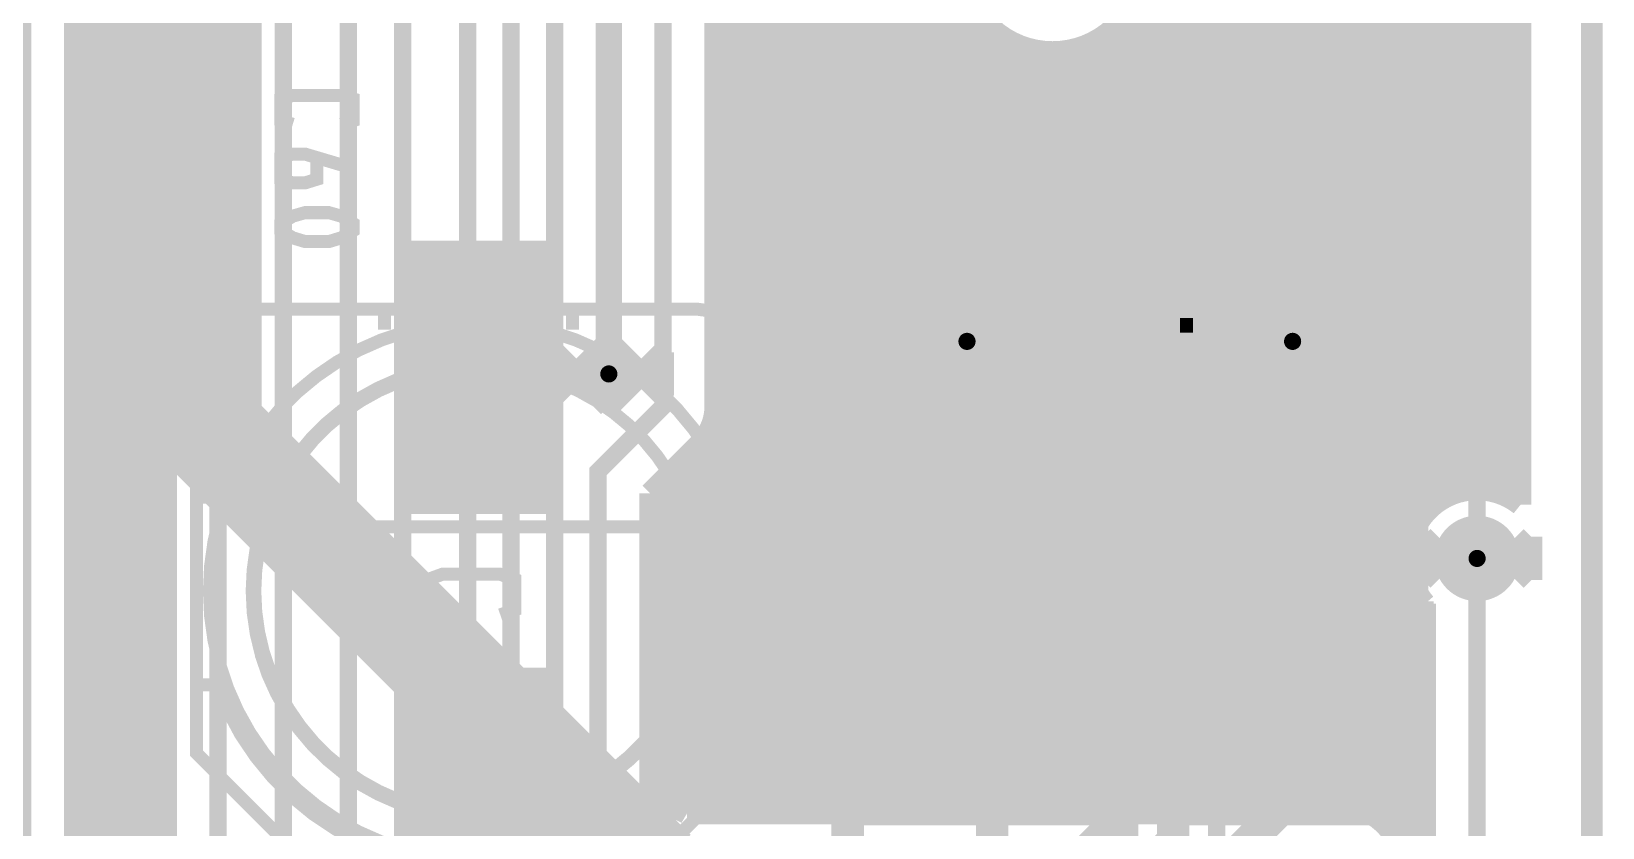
# Model space of a CAD drawing. Extents: x -10 to 131, y -93 to 209.
# Drawn here: x 112.24 to 130.63, y 100.1 to 109.42 of the extents above; entities that cross this region are included whole.
import ezdxf

# ---------------------------------------------------------------- set-up
doc = ezdxf.new("R2010")
doc.units = 0
doc.header["$MEASUREMENT"] = 0
doc.layers.get('0').update_dxf_attribs({"linetype": 'CONTINUOUS'})
for name, color, linetype in [('22-303-0_ASB', 7, 'CONTINUOUS'), ('22-303-0_AST', 7, 'CONTINUOUS'), ('22-303-0_BOT', 2, 'CONTINUOUS'), ('22-303-0_DRD', 6, 'CONTINUOUS'), ('22-303-0_DRL', 1, 'CONTINUOUS'), ('22-303-0_GND', 3, 'CONTINUOUS'), ('22-303-0_IN1', 10, 'CONTINUOUS'), ('22-303-0_SMT', 9, 'CONTINUOUS'), ('22-303-0_SPT', 11, 'CONTINUOUS'), ('22-303-0_SST', 8, 'CONTINUOUS'), ('22-303-0_TOP', 15, 'CONTINUOUS'), ('THRUHOLE_TAP', 2, 'CONTINUOUS')]:
    doc.layers.add(name, color=color, linetype=linetype)

# ---------------------------------------------------------------- blocks, each defined once
blk = doc.blocks.new('ROUND_70')
at = {"const_width": 0.29972}
blk.add_lwpolyline([(-0.14986, 0, 1), (0.14986, 0, 1)], format="xyb", close=True, dxfattribs=at)
blk = doc.blocks.new('ROUND_117')
at = {"const_width": 0.10033}
blk.add_lwpolyline([(-0.050164, 0, 1), (0.050164, 0, 1)], format="xyb", close=True, dxfattribs=at)
blk = doc.blocks.new('ROUND_100')
at = {"const_width": 0.50038}
blk.add_lwpolyline([(-0.25019, 0, 1), (0.25019, 0, 1)], format="xyb", close=True, dxfattribs=at)
blk = doc.blocks.new('ROUND_101')
at = {"const_width": 0.0635}
blk.add_lwpolyline([(-0.03175, 0, 1), (0.03175, 0, 1)], format="xyb", close=True, dxfattribs=at)
blk = doc.blocks.new('RECTANGLE_7')
blk.add_solid([(0.8001, 1.6002), (0.8001, -1.6002), (-0.8001, 1.6002), (-0.8001, -1.6002)])
blk = doc.blocks.new('RECTANGLE_8')
blk.add_solid([(0.9017, 0.508), (0.9017, -0.508), (-0.9017, 0.508), (-0.9017, -0.508)])
blk = doc.blocks.new('ROUND_108')
at = {"const_width": 0.10033}
blk.add_lwpolyline([(-0.050164, 0, 1), (0.050164, 0, 1)], format="xyb", close=True, dxfattribs=at)

msp = doc.modelspace()

# ---------------------------------------------------------------- linework, layer by layer
at = {"layer": '22-303-0_ASB', "const_width": 0.254}
msp.add_lwpolyline([(111.00054, 208.99374), (111.00054, 198.99376), (116.0018, 198.99376), (116.0018, 208.99374), (130.50012, 208.99374), (130.50012, -31.00578), (-9.4996, -31.00578), (-9.4996, 208.99374), (111.00054, 208.99374)], dxfattribs=at)
at = {"layer": '22-303-0_AST'}
for points, const_width in [([(111.00054, 208.99374), (111.00054, 198.99376), (116.0018, 198.99376), (116.0018, 208.99374), (130.50012, 208.99374), (130.50012, -31.00578), (-9.4996, -31.00578), (-9.4996, 208.99374), (111.00054, 208.99374)], 0.254), ([(117.80012, 106.16946), (117.80012, 106.51998), (117.14988, 106.51998), (117.14988, 106.16946), (117.80012, 106.16946), (118.57482, 106.16946), (118.57482, 105.92816)], 0.1524), ([(114.97564, 106.16946), (116.37518, 106.16946), (117.14988, 106.16946)], 0.1524), ([(116.37518, 106.16946), (116.37518, 105.92816)], 0.1524), ([(117.475, 106.0196), (117.475, 105.51922)], 0.1524), ([(119.97436, 106.16946), (118.57482, 106.16946)], 0.1524), ([(121.793, 105.537), (121.793, 100.203), (124.587, 100.203), (124.587, 105.537), (121.793, 105.537)], 0.1524), ([(125.603, 105.537), (125.603, 100.203), (128.397, 100.203), (128.397, 105.537), (125.603, 105.537)], 0.1524), ([(114.17554, 101.77018), (114.17554, 103.96982), (114.17554, 105.36936)], 0.1524), ([(120.77446, 101.77018), (120.77446, 103.96982), (120.77446, 105.36936)], 0.1524), ([(123.39066, 104.07396), (123.39066, 103.71836), (123.56084, 103.59898), (123.72848, 103.59898), (123.89866, 103.71836), (123.89866, 104.07396), (122.88266, 104.07396)], 0.1524), ([(114.41684, 103.96982), (114.17554, 103.96982)], 0.1524), ([(120.77446, 103.96982), (120.53316, 103.96982)], 0.1524), ([(126.81966, 103.81996), (126.81966, 103.46436), (126.98984, 103.34498), (127.15748, 103.34498), (127.32766, 103.46436), (127.32766, 103.81996), (126.31166, 103.81996)], 0.1524), ([(120.01754, 103.6193), (114.93246, 103.6193)], 0.1524), ([(123.39066, 103.77678), (122.88266, 103.59898)], 0.1524), ([(126.81966, 103.52278), (126.31166, 103.34498)], 0.1524), ([(117.05082, 102.5906), (116.88318, 102.64902), (116.88318, 103.00462), (117.05082, 103.06558), (117.729, 103.06558), (117.89918, 103.00462), (117.89918, 102.64902), (117.729, 102.5906)], 0.1524), ([(122.88266, 103.11638), (123.89866, 102.76078), (123.89866, 103.23576)], 0.1524), ([(126.31166, 102.86238), (127.32766, 102.50678), (127.32766, 102.98176)], 0.1524), ([(122.88266, 101.92258), (122.88266, 102.39756), (123.56084, 101.92258), (123.72848, 101.92258), (123.89866, 101.981), (123.89866, 102.3366), (123.72848, 102.39756)], 0.1524), ([(117.39118, 102.16642), (117.39118, 101.81082), (117.221, 101.7524), (117.05082, 101.7524), (116.88318, 101.81082), (116.88318, 102.16642), (117.05082, 102.22738), (117.221, 102.22738), (117.89918, 101.98862)], 0.1524), ([(126.31166, 101.78796), (126.31166, 102.02418)], 0.1524), ([(126.31166, 101.9048), (127.32766, 101.9048), (127.15748, 102.02418)], 0.1524), ([(114.41684, 101.77018), (114.17554, 101.77018), (114.17554, 100.97008), (115.57508, 99.57054), (116.37518, 99.57054)], 0.1524), ([(118.57482, 99.57054), (119.37492, 99.57054), (120.77446, 100.97008), (120.77446, 101.77018), (120.53316, 101.77018)], 0.1524), ([(116.88318, 101.21138), (117.05082, 101.32822), (117.221, 101.38918), (117.55882, 101.38918), (117.729, 101.32822), (117.89918, 101.21138), (117.89918, 101.092), (117.729, 100.97262), (117.55882, 100.9142), (117.221, 100.9142), (117.05082, 100.97262), (116.88318, 101.092), (116.88318, 101.21138)], 0.1524), ([(117.475, 99.7204), (117.475, 100.22078)], 0.1524)]:
    msp.add_lwpolyline(points, dxfattribs=dict(at, const_width=const_width))
at = {"layer": '22-303-0_AST', "const_width": 0.1524}
for points in [[(114.97564, 106.16946, 0.4142136), (114.17554, 105.36936)], [(117.475, 106.0196, 0.4142136), (114.3254, 102.87)], [(120.6246, 102.87, 0.4142136), (117.475, 106.0196)], [(120.77446, 105.36936, 0.4142136), (119.97436, 106.16946)], [(117.475, 105.51922, 0.4142136), (114.82578, 102.87)], [(117.475, 105.48874, 0.4142136), (114.85626, 102.87)], [(120.09374, 102.87, 0.4142136), (117.475, 105.48874)], [(120.12422, 102.87, 0.0717708), (120.01617, 103.61889)], [(114.3254, 102.87, 0.4142136), (117.475, 99.7204)], [(114.82578, 102.87, 0.0717709), (114.93383, 102.1211)], [(114.85626, 102.87, 0.4142136), (117.475, 100.25126)], [(117.475, 100.25126, 0.4142136), (120.09374, 102.87)], [(117.475, 99.7204, 0.4142136), (120.6246, 102.87)], [(117.475, 100.22078, 0.4142136), (120.12422, 102.87)], [(114.93246, 102.1207, 0.3325565), (117.475, 100.21824)], [(117.475, 100.22078, 0.3325564), (120.01754, 102.1207)], [(114.41684, 101.77018, 0.2237066), (116.37518, 99.81184)], [(118.57482, 99.81184, 0.2237066), (120.53316, 101.77018)]]:
    msp.add_lwpolyline(points, format="xyb", dxfattribs=at)
at = {"layer": '22-303-0_BOT'}
for points, const_width in [([(129.667, 136.06018), (129.667, 103.87838)], 0.254), ([(119.253, 131.826), (117.348, 131.826), (116.586, 131.064), (116.586, 130.683), (115.443, 129.54), (115.443, 127.127), (112.141, 123.825), (112.141, 95.885), (111.76, 95.504)], 0.2032), ([(115.189, 99.06), (115.189, 110.617), (115.316, 110.744), (115.316, 122.682), (116.078, 123.444), (116.078, 124.968), (115.951, 125.095), (115.951, 128.016), (119.126, 131.191), (120.015, 131.191), (120.142, 131.064)], 0.2032), ([(116.586, 97.663), (116.586, 125.603), (116.459, 125.73), (116.459, 127.508), (119.507, 130.556)], 0.2032), ([(129.4384, 130.24866), (129.4384, 104.00792)], 0.254), ([(127.1524, 129.89814), (127.1524, 100.2919)], 0.254), ([(126.6952, 129.6924), (126.6952, 100.2665)], 0.254), ([(126.9238, 129.8448), (126.9238, 100.2665)], 0.254), ([(127.381, 129.71526), (127.381, 100.36556)], 0.254), ([(126.238, 129.63144), (126.238, 100.2665)], 0.254), ([(126.4666, 129.62636), (126.4666, 100.2665)], 0.254), ([(127.6096, 129.63652), (127.6096, 100.3681)], 0.254), ([(118.999, 124.714), (118.999, 126.111), (118.618, 126.492), (118.11, 126.492), (117.729, 126.111), (117.729, 125.603), (117.348, 125.222), (117.348, 93.98), (117.221, 93.853)], 0.2032), ([(118.364, 125.857), (118.364, 124.714), (117.856, 124.206), (117.856, 90.932), (115.316, 88.392)], 0.2032), ([(122.047, 85.471), (118.364, 89.154), (118.364, 123.19), (120.396, 125.222)], 0.2032), ([(123.0376, 124.968), (123.0376, 100.2919)], 0.254), ([(122.809, 124.7394), (122.809, 100.36556)], 0.254), ([(113.665, 124.4854), (113.665, 95.7707)], 0.254), ([(113.4364, 124.2568), (113.4364, 93.9927)], 0.254), ([(113.2078, 124.0282), (113.2078, 93.88348)], 0.254), ([(112.9792, 123.7996), (112.9792, 93.64472)], 0.254), ([(114.427, 95.504), (114.427, 122.809), (115.443, 123.825)], 0.2032), ([(112.7506, 123.571), (112.7506, 88.9889)], 0.254), ([(112.7506, 123.571), (112.7506, 95.885)], 0.254), ([(126.0094, 123.36018), (126.0094, 100.2665)], 0.254), ([(125.7808, 123.14174), (125.7808, 100.2665)], 0.254), ([(118.9736, 122.936), (118.9736, 105.22966)], 0.254), ([(125.3236, 123.01728), (125.3236, 100.2665)], 0.254), ([(125.5522, 123.04268), (125.5522, 100.2665)], 0.254), ([(113.8174, 122.809), (113.8174, 96.03232)], 0.254), ([(121.92, 122.301), (119.634, 120.015), (119.634, 105.029), (118.872, 104.267), (118.872, 92.202), (119.507, 91.567)], 0.2032), ([(122.5804, 121.83618), (122.5804, 100.3681)], 0.254), ([(122.3518, 121.61774), (122.3518, 100.3046)], 0.254), ([(121.8946, 121.412), (121.8946, 100.2665)], 0.254), ([(122.1232, 121.51868), (122.1232, 100.2665)], 0.254), ([(115.951, 121.285), (115.951, 98.425), (115.443, 97.917), (115.443, 92.71)], 0.2032), ([(121.666, 121.1834), (121.666, 100.2665)], 0.254), ([(121.4374, 120.9548), (121.4374, 100.2665)], 0.254), ([(121.2088, 120.7262), (121.2088, 100.2665)], 0.254), ([(120.9802, 120.4976), (120.9802, 100.2665)], 0.254), ([(120.7516, 120.269), (120.7516, 100.2665)], 0.254), ([(119.0244, 120.015), (119.0244, 105.28046)], 0.254), ([(120.523, 120.0404), (120.523, 100.2665)], 0.254), ([(120.2436, 119.761), (120.2436, 105.029)], 0.254), ([(120.2944, 119.8118), (120.2944, 100.2665)], 0.254), ([(127.8382, 113.49228), (127.8382, 100.3046)], 0.254), ([(129.2098, 113.49228), (129.2098, 104.05618)], 0.254), ([(128.0668, 113.25352), (128.0668, 100.14966)], 0.254), ([(128.2954, 113.1443), (128.2954, 99.74834)], 0.254), ([(128.7526, 113.1443), (128.7526, 103.9495)], 0.254), ([(128.9812, 113.25352), (128.9812, 104.0384)], 0.254), ([(128.524, 113.11128), (128.524, 103.74884)], 0.254), ([(123.2662, 109.72038), (123.2662, 100.2665)], 0.254), ([(125.095, 109.68736), (125.095, 100.2665)], 0.254), ([(113.8174, 109.3216), (112.7506, 109.3216)], 0.254), ([(119.0244, 109.3216), (118.9736, 109.3216)], 0.254), ([(123.65736, 109.3216), (120.2436, 109.3216)], 0.254), ([(123.4948, 109.43844), (123.4948, 100.2665)], 0.254), ([(123.7234, 109.28604), (123.7234, 100.2665)], 0.254), ([(124.6378, 109.27588), (124.6378, 100.2665)], 0.254), ([(129.667, 109.3216), (124.72162, 109.3216)], 0.254), ([(124.8664, 109.4232), (124.8664, 100.2665)], 0.254), ([(113.8174, 109.093), (112.7506, 109.093)], 0.254), ([(119.0244, 109.093), (118.9736, 109.093)], 0.254), ([(129.667, 109.093), (120.2436, 109.093)], 0.254), ([(123.952, 109.20476), (123.952, 100.2665)], 0.254), ([(124.1806, 109.17682), (124.1806, 100.2665)], 0.254), ([(124.4092, 109.19968), (124.4092, 100.2665)], 0.254), ([(113.8174, 108.8644), (112.7506, 108.8644)], 0.254), ([(119.0244, 108.8644), (118.9736, 108.8644)], 0.254), ([(129.667, 108.8644), (120.2436, 108.8644)], 0.254), ([(113.8174, 108.6358), (112.7506, 108.6358)], 0.254), ([(119.0244, 108.6358), (118.9736, 108.6358)], 0.254), ([(129.667, 108.6358), (120.2436, 108.6358)], 0.254), ([(113.8174, 108.4072), (112.7506, 108.4072)], 0.254), ([(119.0244, 108.4072), (118.9736, 108.4072)], 0.254), ([(129.667, 108.4072), (120.2436, 108.4072)], 0.254), ([(113.8174, 108.1786), (112.7506, 108.1786)], 0.254), ([(119.0244, 108.1786), (118.9736, 108.1786)], 0.254), ([(129.667, 108.1786), (120.2436, 108.1786)], 0.254), ([(113.8174, 107.95), (112.7506, 107.95)], 0.254), ([(119.0244, 107.95), (118.9736, 107.95)], 0.254), ([(129.667, 107.95), (120.2436, 107.95)], 0.254), ([(113.8174, 107.7214), (112.7506, 107.7214)], 0.254), ([(119.0244, 107.7214), (118.9736, 107.7214)], 0.254), ([(129.667, 107.7214), (120.2436, 107.7214)], 0.254), ([(113.8174, 107.4928), (112.7506, 107.4928)], 0.254), ([(119.0244, 107.4928), (118.9736, 107.4928)], 0.254), ([(129.667, 107.4928), (120.2436, 107.4928)], 0.254), ([(113.8174, 107.2642), (112.7506, 107.2642)], 0.254), ([(119.0244, 107.2642), (118.9736, 107.2642)], 0.254), ([(129.667, 107.2642), (120.2436, 107.2642)], 0.254), ([(113.8174, 107.0356), (112.7506, 107.0356)], 0.254), ([(119.0244, 107.0356), (118.9736, 107.0356)], 0.254), ([(129.667, 107.0356), (120.2436, 107.0356)], 0.254), ([(113.8174, 106.807), (112.7506, 106.807)], 0.254), ([(119.0244, 106.807), (118.9736, 106.807)], 0.254), ([(129.667, 106.807), (120.2436, 106.807)], 0.254), ([(113.8174, 106.5784), (112.7506, 106.5784)], 0.254), ([(119.0244, 106.5784), (118.9736, 106.5784)], 0.254), ([(129.667, 106.5784), (120.2436, 106.5784)], 0.254), ([(113.8174, 106.3498), (112.7506, 106.3498)], 0.254), ([(119.0244, 106.3498), (118.9736, 106.3498)], 0.254), ([(129.667, 106.3498), (120.2436, 106.3498)], 0.254), ([(113.8174, 106.1212), (112.7506, 106.1212)], 0.254), ([(119.0244, 106.1212), (118.9736, 106.1212)], 0.254), ([(129.667, 106.1212), (120.2436, 106.1212)], 0.254), ([(113.8174, 105.8926), (112.7506, 105.8926)], 0.254), ([(119.0244, 105.8926), (118.9736, 105.8926)], 0.254), ([(129.667, 105.8926), (120.2436, 105.8926)], 0.254), ([(113.8174, 105.664), (112.7506, 105.664)], 0.254), ([(119.0244, 105.664), (118.9736, 105.664)], 0.254), ([(129.667, 105.664), (120.2436, 105.664)], 0.254), ([(113.8174, 105.4354), (112.7506, 105.4354)], 0.254), ([(119.0244, 105.4354), (118.9736, 105.4354)], 0.254), ([(129.667, 105.4354), (120.2436, 105.4354)], 0.254), ([(119.0244, 105.28046), (118.9736, 105.22966)], 0.254), ([(113.8174, 105.2068), (112.7506, 105.2068)], 0.254), ([(129.667, 105.2068), (120.2436, 105.2068)], 0.254), ([(113.8174, 104.9782), (112.7506, 104.9782)], 0.254), ([(129.667, 104.9782), (120.24106, 104.9782)], 0.254), ([(113.8174, 104.7496), (112.7506, 104.7496)], 0.254), ([(129.667, 104.7496), (120.17502, 104.7496)], 0.254), ([(113.8174, 104.521), (112.7506, 104.521)], 0.254), ([(120.0658, 104.5972), (119.4816, 104.013)], 0.254), ([(129.667, 104.521), (119.98706, 104.521)], 0.254), ([(120.0658, 104.5972), (120.0658, 100.2665)], 0.254), ([(119.8372, 104.3686), (119.8372, 100.3046)], 0.254), ([(113.8174, 104.2924), (112.7506, 104.2924)], 0.254), ([(119.6086, 104.14), (119.6086, 100.3681)], 0.254), ([(129.667, 104.2924), (119.75846, 104.2924)], 0.254), ([(113.8174, 104.0638), (112.7506, 104.0638)], 0.254), ([(119.4816, 104.013), (119.4816, 100.37572)], 0.254), ([(129.667, 104.0638), (119.52986, 104.0638)], 0.254), ([(113.8174, 103.8352), (112.7506, 103.8352)], 0.254), ([(128.6002, 103.8352), (119.4816, 103.8352)], 0.254), ([(113.8174, 103.6066), (112.7506, 103.6066)], 0.254), ([(128.43256, 103.6066), (119.4816, 103.6066)], 0.254), ([(113.8174, 103.378), (112.7506, 103.378)], 0.254), ([(128.36144, 103.378), (119.4816, 103.378)], 0.254), ([(124.079, 82.423), (127.889, 82.423), (128.524, 83.058), (128.524, 86.868), (129.667, 88.011), (129.667, 97.663), (129.159, 98.171), (129.159, 103.251)], 0.2032), ([(113.8174, 103.1494), (112.7506, 103.1494)], 0.254), ([(128.35636, 103.1494), (119.4816, 103.1494)], 0.254), ([(113.8174, 102.9208), (112.7506, 102.9208)], 0.254), ([(128.4224, 102.9208), (119.4816, 102.9208)], 0.254), ([(113.8174, 102.6922), (112.7506, 102.6922)], 0.254), ([(128.5494, 102.6922), (119.4816, 102.6922)], 0.254), ([(128.524, 102.75062), (128.524, 87.72906)], 0.254), ([(128.5494, 102.72014), (128.5494, 98.171)], 0.254), ([(113.8174, 102.4636), (112.7506, 102.4636)], 0.254), ([(128.5494, 102.4636), (119.4816, 102.4636)], 0.254), ([(113.8174, 102.235), (112.7506, 102.235)], 0.254), ([(128.5494, 102.235), (119.4816, 102.235)], 0.254), ([(113.8174, 102.0064), (112.7506, 102.0064)], 0.254), ([(128.5494, 102.0064), (119.4816, 102.0064)], 0.254), ([(113.8174, 101.7778), (112.7506, 101.7778)], 0.254), ([(128.5494, 101.7778), (119.4816, 101.7778)], 0.254), ([(113.8174, 101.5492), (112.7506, 101.5492)], 0.254), ([(128.5494, 101.5492), (119.4816, 101.5492)], 0.254), ([(113.8174, 101.3206), (112.7506, 101.3206)], 0.254), ([(128.5494, 101.3206), (119.4816, 101.3206)], 0.254), ([(113.8174, 101.092), (112.7506, 101.092)], 0.254), ([(128.5494, 101.092), (119.4816, 101.092)], 0.254), ([(113.8174, 100.8634), (112.7506, 100.8634)], 0.254), ([(128.5494, 100.8634), (119.4816, 100.8634)], 0.254), ([(113.8174, 100.6348), (112.7506, 100.6348)], 0.254), ([(128.5494, 100.6348), (119.4816, 100.6348)], 0.254), ([(113.8174, 100.4062), (112.7506, 100.4062)], 0.254), ([(128.5494, 100.4062), (119.4816, 100.4062)], 0.254), ([(119.507, 100.37572), (119.48161, 100.37532)], 0.254), ([(119.507, 100.37572), (119.48161, 100.37532)], 0.254), ([(119.507, 100.37572), (119.48161, 100.37532)], 0.254), ([(122.2756, 100.2665), (119.9134, 100.2665)], 0.254), ([(127.1016, 100.2665), (123.0884, 100.2665)], 0.254), ([(113.8174, 100.1776), (112.7506, 100.1776)], 0.254), ([(128.5494, 100.1776), (128.03632, 100.1776)], 0.254)]:
    msp.add_lwpolyline(points, dxfattribs=dict(at, const_width=const_width))
at = {"layer": '22-303-0_BOT', "const_width": 0.254}
for points in [[(123.13158, 110.236, 0.4142136), (124.19076, 109.17682)], [(124.19076, 109.17682, 0.4142136), (125.24994, 110.236)], [(120.0658, 104.5972, 0.1989124), (120.24466, 105.029)], [(129.159, 104.05872, 0.4142136), (128.35128, 103.251)], [(129.667, 103.87838, 0.1718209), (129.159, 104.05826)], [(128.35128, 103.251, 0.181057), (128.54987, 102.72055)], [(119.9134, 100.2665, 0.1325032), (119.507, 100.37612)], [(119.9134, 100.2665, 0.1325032), (119.507, 100.37612)], [(119.9134, 100.2665, 0.1325032), (119.507, 100.37612)], [(122.682, 100.37572, 0.1325033), (122.2758, 100.26615)], [(122.682, 100.37572, 0.1325033), (122.2758, 100.26615)], [(123.0884, 100.2665, 0.1325032), (122.682, 100.37612)], [(123.0884, 100.2665, 0.1325032), (122.682, 100.37612)], [(127.508, 100.37572, 0.1325033), (127.1018, 100.26615)], [(128.31572, 99.568, 0.4142136), (127.508, 100.37572)]]:
    msp.add_lwpolyline(points, format="xyb", dxfattribs=at)
at = {"layer": '22-303-0_DRD', "const_width": 0.254}
for points in [[(111.00054, 208.99374), (111.00054, 198.99376), (116.0018, 198.99376), (116.0018, 208.99374), (130.50012, 208.99374), (130.50012, -31.00578), (-9.4996, -31.00578), (-9.4996, 208.99374), (111.00054, 208.99374)], [(122.555, 105.537), (123.19, 106.172)], [(122.555, 105.537), (123.19, 106.172)], [(123.19, 106.172), (123.825, 105.537)], [(123.19, 106.172), (123.825, 105.537)], [(126.365, 105.537), (127, 106.172)], [(126.365, 105.537), (127, 106.172)], [(127, 106.172), (127.635, 105.537)], [(127, 106.172), (127.635, 105.537)], [(122.555, 106.045), (122.555, 105.537)], [(123.19, 105.41), (122.555, 106.045)], [(122.555, 106.045), (122.555, 105.537)], [(123.19, 105.41), (122.555, 106.045)], [(123.825, 106.045), (123.19, 105.41)], [(123.825, 106.045), (123.19, 105.41)], [(123.825, 105.537), (123.825, 106.045)], [(123.825, 105.537), (123.825, 106.045)], [(126.365, 106.045), (126.365, 105.537)], [(127, 105.41), (126.365, 106.045)], [(126.365, 106.045), (126.365, 105.537)], [(127, 105.41), (126.365, 106.045)], [(127.635, 106.045), (127, 105.41)], [(127.635, 106.045), (127, 105.41)], [(127.635, 105.537), (127.635, 106.045)], [(127.635, 105.537), (127.635, 106.045)], [(118.364, 105.156), (118.999, 105.791)], [(118.364, 105.156), (118.999, 105.791)], [(118.364, 105.156), (118.999, 105.791)], [(118.999, 105.791), (119.634, 105.156)], [(118.999, 105.791), (119.634, 105.156)], [(118.999, 105.791), (119.634, 105.156)], [(118.364, 105.664), (118.364, 105.156)], [(118.999, 105.029), (118.364, 105.664)], [(118.364, 105.664), (118.364, 105.156)], [(118.999, 105.029), (118.364, 105.664)], [(118.364, 105.664), (118.364, 105.156)], [(118.999, 105.029), (118.364, 105.664)], [(119.634, 105.664), (118.999, 105.029)], [(119.634, 105.664), (118.999, 105.029)], [(119.634, 105.664), (118.999, 105.029)], [(119.634, 105.156), (119.634, 105.664)], [(119.634, 105.156), (119.634, 105.664)], [(119.634, 105.156), (119.634, 105.664)], [(128.524, 102.997), (129.159, 103.632)], [(129.159, 103.632), (129.794, 102.997)], [(128.524, 103.505), (128.524, 102.997)], [(129.159, 102.87), (128.524, 103.505)], [(129.794, 103.505), (129.159, 102.87)], [(129.794, 102.997), (129.794, 103.505)]]:
    msp.add_lwpolyline(points, dxfattribs=at)
at = {"layer": '22-303-0_DRL', "const_width": 0.254}
msp.add_lwpolyline([(111.00054, 208.99374), (111.00054, 198.99376), (116.0018, 198.99376), (116.0018, 208.99374), (130.50012, 208.99374), (130.50012, -31.00578), (-9.4996, -31.00578), (-9.4996, 208.99374), (111.00054, 208.99374)], dxfattribs=at)
at = {"layer": '22-303-0_GND', "const_width": 0.254}
msp.add_lwpolyline([(111.00054, 208.99374), (111.00054, 198.99376), (116.0018, 198.99376), (116.0018, 208.99374), (130.50012, 208.99374), (130.50012, -31.00578), (-9.4996, -31.00578), (-9.4996, 208.99374), (111.00054, 208.99374)], dxfattribs=at)
at = {"layer": '22-303-0_IN1'}
for points, const_width in [([(124.841, 157.734), (124.841, 155.067), (123.698, 153.924), (123.698, 153.416), (124.587, 152.527), (124.587, 138.557), (124.206, 138.176), (124.206, 120.65), (125.603, 119.253), (125.603, 85.852), (124.968, 85.217), (124.968, 83.82), (125.222, 83.566), (125.222, 81.915), (124.46, 81.153), (124.46, 62.103)], 0.2032), ([(119.507, 99.568), (114.3, 104.775), (114.3, 131.191), (115.57, 132.461), (115.57, 137.414), (114.173, 138.811), (114.173, 147.193), (115.062, 148.082), (115.062, 156.718)], 1.27), ([(115.062, 156.718), (115.062, 148.082), (114.173, 147.193), (114.173, 138.811), (115.57, 137.414), (115.57, 132.461), (114.3, 131.191), (114.3, 104.775), (119.507, 99.568)], 1.27), ([(126.365, 89.535), (126.873, 90.043), (126.873, 95.377), (126.111, 96.139), (126.111, 119.38), (124.714, 120.777), (124.714, 137.668), (125.095, 138.049), (125.095, 152.908), (124.333, 153.67)], 0.2032), ([(123.952, 146.05), (123.952, 139.192), (123.317, 138.557), (123.317, 118.618), (125.095, 116.84), (125.095, 85.979), (124.46, 85.344), (124.46, 83.312), (124.714, 83.058), (124.714, 82.042), (123.952, 81.28), (123.952, 61.976), (124.333, 61.595), (124.333, 47.879)], 0.2032), ([(129.159, 103.251), (129.159, 129.921), (128.651, 130.429)], 0.2032), ([(119.507, 99.568), (118.364, 98.425), (118.364, 86.487), (119.888, 84.963)], 1.27)]:
    msp.add_lwpolyline(points, dxfattribs=dict(at, const_width=const_width))
at = {"layer": '22-303-0_SST', "const_width": 0.1524}
for points in [[(115.30076, 108.331), (115.16106, 108.37418), (115.16106, 108.62818), (115.30076, 108.66882), (115.86718, 108.66882), (116.00688, 108.62818), (116.00688, 108.37418), (115.86718, 108.331)], [(115.5827, 107.94238), (115.5827, 107.68838), (115.443, 107.6452), (115.30076, 107.6452), (115.16106, 107.68838), (115.16106, 107.94238), (115.30076, 107.98302), (115.443, 107.98302), (116.00688, 107.81538)], [(122.24512, 107.6452), (122.24512, 107.3912), (122.38482, 107.30738), (122.52706, 107.30738), (122.66676, 107.3912), (122.66676, 107.6452), (121.82094, 107.6452)], [(126.18212, 107.5182), (126.18212, 107.2642), (126.32182, 107.18038), (126.46406, 107.18038), (126.60376, 107.2642), (126.60376, 107.5182), (125.75794, 107.5182)], [(115.16106, 107.17022), (115.30076, 107.25658), (115.443, 107.29722), (115.72494, 107.29722), (115.86718, 107.25658), (116.00688, 107.17022), (116.00688, 107.0864), (115.86718, 107.00258), (115.72494, 106.9594), (115.443, 106.9594), (115.30076, 107.00258), (115.16106, 107.0864), (115.16106, 107.17022)], [(122.24512, 107.43438), (121.82094, 107.30738)], [(126.18212, 107.30738), (125.75794, 107.18038)], [(121.82094, 106.87558), (122.66676, 106.62158), (122.66676, 106.9594)], [(125.75794, 106.74858), (126.60376, 106.49458), (126.60376, 106.8324)], [(117.80012, 106.16946), (117.80012, 106.51998), (117.14988, 106.51998), (117.14988, 106.16946), (117.80012, 106.16946), (118.57482, 106.16946), (118.57482, 105.92816)], [(121.82094, 105.93578), (121.82094, 106.2736), (122.38482, 105.93578), (122.52706, 105.93578), (122.66676, 105.97896), (122.66676, 106.23296), (122.52706, 106.2736)], [(114.97564, 106.16946), (116.37518, 106.16946), (117.14988, 106.16946)], [(116.37518, 106.16946), (116.37518, 105.92816)], [(117.475, 106.0196), (117.475, 105.51922)], [(119.97436, 106.16946), (118.57482, 106.16946)], [(125.75794, 105.8926), (125.75794, 106.06278)], [(125.75794, 105.97896), (126.60376, 105.97896), (126.46406, 106.06278)], [(121.793, 105.537), (124.587, 105.537), (124.587, 100.203), (121.793, 100.203), (121.793, 105.537)], [(125.603, 105.537), (128.397, 105.537), (128.397, 100.203), (125.603, 100.203), (125.603, 105.537)], [(114.17554, 101.77018), (114.17554, 103.96982), (114.17554, 105.36936)], [(120.77446, 101.77018), (120.77446, 103.96982), (120.77446, 105.36936)], [(114.41684, 103.96982), (114.17554, 103.96982)], [(120.77446, 103.96982), (120.53316, 103.96982)], [(120.01754, 103.6193), (114.93246, 103.6193)], [(114.41684, 101.77018), (114.17554, 101.77018), (114.17554, 100.97008), (115.57508, 99.57054), (116.37518, 99.57054)], [(118.57482, 99.57054), (119.37492, 99.57054), (120.77446, 100.97008), (120.77446, 101.77018), (120.53316, 101.77018)], [(117.475, 99.7204), (117.475, 100.22078)]]:
    msp.add_lwpolyline(points, dxfattribs=at)
for points in [[(114.97564, 106.16946, 0.4142136), (114.17554, 105.36936)], [(117.475, 106.0196, 0.4142136), (114.3254, 102.87)], [(120.6246, 102.87, 0.4142136), (117.475, 106.0196)], [(120.77446, 105.36936, 0.4142136), (119.97436, 106.16946)], [(117.475, 105.51922, 0.4142136), (114.82578, 102.87)], [(117.475, 105.48874, 0.4142136), (114.85626, 102.87)], [(120.09374, 102.87, 0.4142136), (117.475, 105.48874)], [(120.12422, 102.87, 0.0717708), (120.01617, 103.61889)], [(114.3254, 102.87, 0.4142136), (117.475, 99.7204)], [(114.82578, 102.87, 0.0717709), (114.93383, 102.1211)], [(114.85626, 102.87, 0.4142136), (117.475, 100.25126)], [(117.475, 100.25126, 0.4142136), (120.09374, 102.87)], [(117.475, 99.7204, 0.4142136), (120.6246, 102.87)], [(117.475, 100.22078, 0.4142136), (120.12422, 102.87)], [(114.93246, 102.1207, 0.3325565), (117.475, 100.21824)], [(117.475, 100.22078, 0.3325564), (120.01754, 102.1207)], [(114.41684, 101.77018, 0.2237066), (116.37518, 99.81184)], [(118.57482, 99.81184, 0.2237066), (120.53316, 101.77018)]]:
    msp.add_lwpolyline(points, format="xyb", dxfattribs=at)
at = {"layer": '22-303-0_TOP'}
for points, const_width in [([(124.94006, 115.93576), (127.90424, 115.93576), (129.413, 114.427), (129.413, 110.109), (128.397, 109.093), (128.397, 99.441), (127.508, 98.552), (127.254, 98.552), (126.73584, 98.03384), (126.73584, 97.03054)], 0.381), ([(124.13488, 97.03054), (124.13488, 99.36988), (124.968, 100.203), (124.968, 107.442), (128.143, 110.617), (128.143, 113.03), (127.23876, 113.93424), (121.43994, 113.93424)], 0.381), ([(128.524, 113.919), (128.778, 113.665), (128.778, 110.363), (125.603, 107.188), (125.603, 99.949), (124.78512, 99.13112), (124.78512, 97.03054)], 0.381), ([(124.94006, 111.93526), (122.73026, 111.93526), (121.793, 110.998), (121.793, 98.81616), (122.18416, 98.425), (122.18416, 97.03054)], 0.381), ([(123.19, 104.5464), (123.19, 105.791)], 0.381), ([(123.19, 104.5464), (123.19, 105.791)], 0.381), ([(127, 105.791), (127, 104.5464)], 0.381), ([(127, 104.5464), (127, 105.791)], 0.381), ([(118.999, 105.41), (118.95836, 105.36936), (117.475, 105.36936)], 0.381), ([(118.999, 105.41), (118.95836, 105.36936), (117.475, 105.36936)], 0.381), ([(117.475, 105.36936), (118.95836, 105.36936), (118.999, 105.41)], 0.381), ([(123.19, 101.1936), (123.48464, 100.89896), (123.48464, 97.03054)], 0.381), ([(125.43536, 97.03054), (125.43536, 98.89236), (127, 100.457), (127, 101.1936)], 0.381), ([(119.507, 99.568), (118.27764, 99.568), (117.475, 100.37064), (118.27764, 99.568), (119.507, 99.568)], 1.27), ([(117.475, 100.37064), (118.27764, 99.568), (119.507, 99.568)], 1.27), ([(119.507, 99.568), (118.27764, 99.568), (117.475, 100.37064)], 1.27)]:
    msp.add_lwpolyline(points, dxfattribs=dict(at, const_width=const_width))

# ---------------------------------------------------------------- block references
at = {"layer": '22-303-0_BOT'}
for p in [(123.19, 105.791), (127, 105.791), (118.999, 105.41), (129.159, 103.251)]:
    msp.add_blockref('ROUND_70', p, dxfattribs=at)
at = {"layer": '22-303-0_DRL'}
for p in [(123.19, 105.791), (127, 105.791), (118.999, 105.41), (129.159, 103.251)]:
    msp.add_blockref('ROUND_117', p, dxfattribs=at)
at = {"layer": '22-303-0_GND'}
for name, p in [('ROUND_101', (123.19, 105.791)), ('ROUND_101', (127, 105.791)), ('ROUND_101', (118.999, 105.41)), ('ROUND_100', (129.159, 103.251))]:
    msp.add_blockref(name, p, dxfattribs=at)
at = {"layer": '22-303-0_IN1'}
for p in [(123.19, 105.791), (127, 105.791), (118.999, 105.41), (129.159, 103.251)]:
    msp.add_blockref('ROUND_70', p, dxfattribs=at)
at = {"layer": '22-303-0_SMT'}
for name, p in [('RECTANGLE_7', (117.475, 105.36936)), ('RECTANGLE_8', (123.19, 104.5464)), ('RECTANGLE_8', (127, 104.5464)), ('RECTANGLE_7', (117.475, 100.37064)), ('RECTANGLE_8', (123.19, 101.1936)), ('RECTANGLE_8', (127, 101.1936))]:
    msp.add_blockref(name, p, dxfattribs=at)
at = {"layer": '22-303-0_SPT'}
for name, p in [('RECTANGLE_7', (117.475, 105.36936)), ('RECTANGLE_8', (123.19, 104.5464)), ('RECTANGLE_8', (127, 104.5464)), ('RECTANGLE_7', (117.475, 100.37064)), ('RECTANGLE_8', (123.19, 101.1936)), ('RECTANGLE_8', (127, 101.1936))]:
    msp.add_blockref(name, p, dxfattribs=at)
at = {"layer": '22-303-0_TOP'}
for name, p in [('RECTANGLE_7', (117.475, 105.36936)), ('ROUND_70', (123.19, 105.791)), ('ROUND_70', (127, 105.791)), ('ROUND_70', (118.999, 105.41)), ('RECTANGLE_8', (123.19, 104.5464)), ('RECTANGLE_8', (127, 104.5464)), ('ROUND_70', (129.159, 103.251)), ('RECTANGLE_7', (117.475, 100.37064)), ('RECTANGLE_8', (123.19, 101.1936)), ('RECTANGLE_8', (127, 101.1936))]:
    msp.add_blockref(name, p, dxfattribs=at)
at = {"layer": 'THRUHOLE_TAP'}
for p in [(123.19, 105.791), (127, 105.791), (118.999, 105.41), (129.159, 103.251)]:
    msp.add_blockref('ROUND_108', p, dxfattribs=at)

doc.saveas('drawing.dxf')
